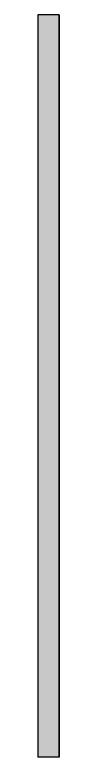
# Model space of a CAD drawing. Header units: millimetres. Extents: x -106 to 2534, y 21 to 2786.
# Drawn here: x 1197.386 to 1197.406, y 1390.926 to 1391.625 of the extents above; entities that cross this region are included whole.
import ezdxf

# ---------------------------------------------------------------- set-up
doc = ezdxf.new("R2010")
doc.units = ezdxf.units.MM
doc.layers.add('varanda', color=240, linetype='Continuous', lineweight=25)

msp = doc.modelspace()

# ---------------------------------------------------------------- hatches: boundary and pattern name
at = {"layer": 'varanda'}
h = msp.add_hatch(color=1, dxfattribs=at)
h.set_gradient(color1=(240, 15, 15), color2=(221, 14, 14), one_color=1, tint=0.46)
h.paths.add_polyline_path([(1197.40564, 1391.6245), (1197.38564, 1391.6245), (1197.38564, 1390.92629), (1197.40564, 1390.92629)])

# ---------------------------------------------------------------- linework, layer by layer
for p, q in [((1197.38564, 1391.6245), (1197.38564, 1390.92629)), ((1197.40564, 1391.6245), (1197.38564, 1391.6245)), ((1197.40564, 1391.6245), (1197.40564, 1390.92629)), ((1197.40564, 1390.92629), (1197.40564, 1391.6245)), ((1197.40564, 1390.92629), (1197.38564, 1390.92629))]:
    msp.add_line(p, q, dxfattribs=at)

doc.saveas('drawing.dxf')
